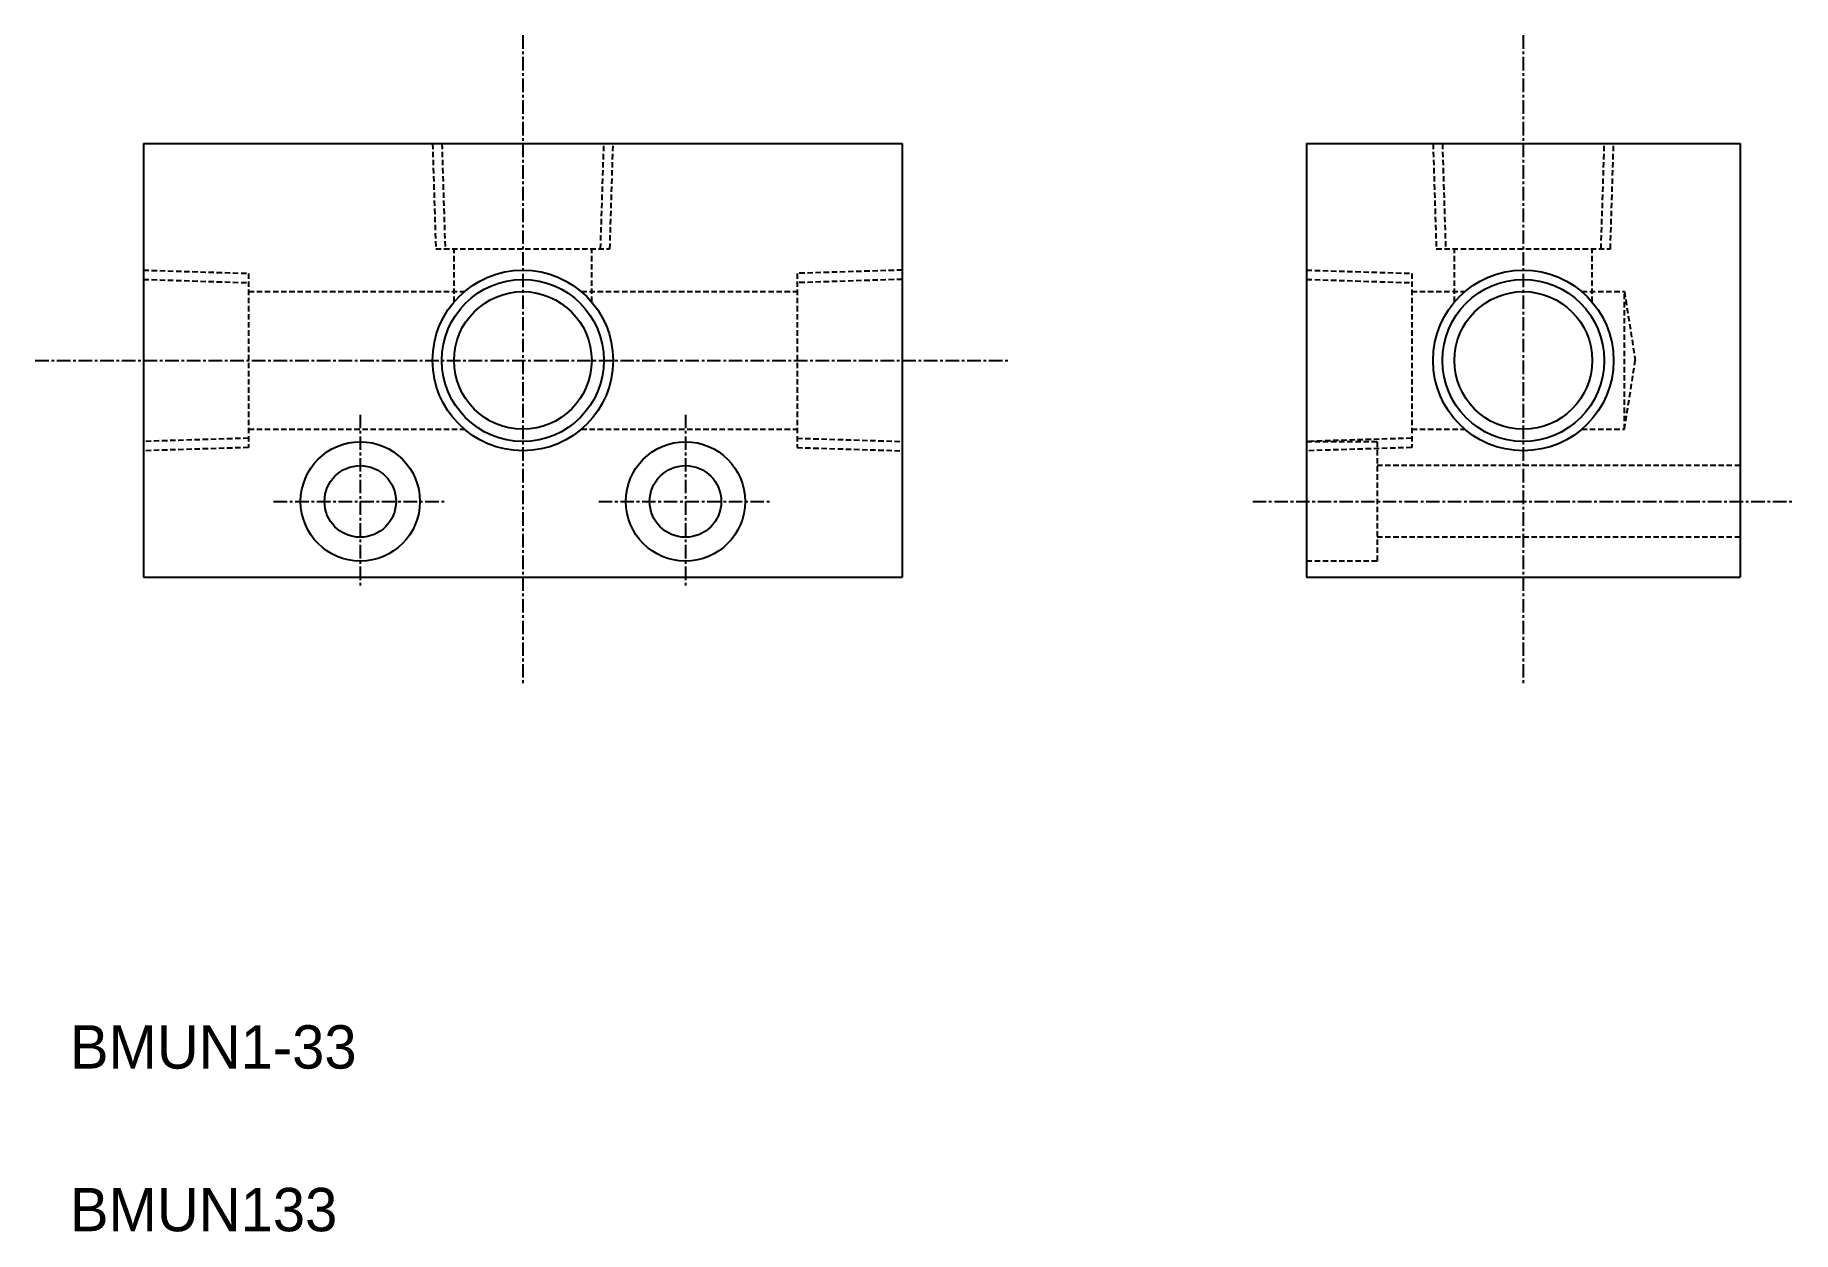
# Model space of a CAD drawing. Extents: x -137 to 25, y 93 to 204.
import ezdxf

# ---------------------------------------------------------------- set-up
doc = ezdxf.new("R2010")
doc.units = 0
doc.linetypes.add('CENTER', pattern=[2, 1.25, -0.25, 0.25, -0.25])
doc.linetypes.add('DASHED', pattern=[0.75, 0.5, -0.25])
doc.layers.get('0').update_dxf_attribs({"linetype": 'CONTINUOUS'})
doc.layers.add('CENTER', color=1, linetype='CENTER')

msp = doc.modelspace()

# ---------------------------------------------------------------- linework, layer by layer
at = {"color": 7, "linetype": 'CONTINUOUS'}
for p, q in [((-127.19, 193.83), (-127.19, 153.83)), ((-127.19, 193.83), (-57.19, 193.83)), ((-57.19, 193.83), (-57.19, 153.83)), ((-19.88, 193.83), (20.12, 193.83)), ((-19.88, 193.83), (-19.88, 153.83)), ((20.12, 193.83), (20.12, 153.83)), ((-127.19, 153.83), (-57.19, 153.83)), ((-19.88, 153.83), (20.12, 153.83))]:
    msp.add_line(p, q, dxfattribs=at)
at = {"color": 3, "linetype": 'DASHED'}
for p, q in [((-100.52, 193.83), (-100.22, 184.13)), ((-99.66, 193.83), (-99.36, 184.13)), ((-85.02, 184.13), (-84.71, 193.83)), ((-84.16, 184.13), (-83.86, 193.83)), ((-8.21, 193.83), (-7.91, 184.13)), ((-7.35, 193.83), (-7.05, 184.13)), ((7.29, 184.13), (7.6, 193.83)), ((8.15, 184.13), (8.45, 193.83)), ((-100.22, 184.13), (-84.16, 184.13)), ((-98.54, 179.22), (-98.54, 184.13)), ((-85.84, 179.22), (-85.84, 184.13)), ((-7.91, 184.13), (8.15, 184.13)), ((-6.23, 179.22), (-6.23, 184.13)), ((6.47, 179.22), (6.47, 184.13)), ((-127.19, 182.16), (-117.49, 181.86)), ((-117.49, 181.86), (-117.49, 165.8)), ((-57.19, 182.16), (-66.89, 181.86)), ((-66.89, 181.86), (-66.89, 165.8)), ((-19.88, 182.16), (-10.18, 181.86)), ((-10.18, 181.86), (-10.18, 165.8)), ((-127.19, 181.31), (-117.49, 181)), ((-117.49, 180.18), (-97.58, 180.18)), ((-86.79, 180.18), (-66.89, 180.18)), ((-57.19, 181.31), (-66.89, 181)), ((-19.88, 181.31), (-10.18, 181)), ((-10.18, 180.18), (-5.27, 180.18)), ((5.51, 180.18), (9.45, 180.18)), ((9.45, 167.48), (9.45, 180.18)), ((9.45, 180.18), (10.45, 173.83)), ((9.45, 167.48), (10.45, 173.83)), ((-117.49, 167.48), (-97.58, 167.48)), ((-86.79, 167.48), (-66.89, 167.48)), ((-10.18, 167.48), (-5.27, 167.48)), ((5.51, 167.48), (9.45, 167.48)), ((-117.49, 166.66), (-127.19, 166.36)), ((-117.49, 165.8), (-127.19, 165.5)), ((-66.89, 166.66), (-57.19, 166.36)), ((-66.89, 165.8), (-57.19, 165.5)), ((-10.18, 166.66), (-19.88, 166.36)), ((-13.38, 166.33), (-19.88, 166.33)), ((-10.18, 165.8), (-19.88, 165.5)), ((-13.38, 166.33), (-13.38, 155.33)), ((20.12, 164.13), (-13.38, 164.13)), ((20.12, 157.53), (-13.38, 157.53)), ((-13.38, 155.33), (-19.88, 155.33))]:
    msp.add_line(p, q, dxfattribs=at)
at = {"color": 3, "linetype": 'CONTINUOUS'}
for centre in [(-92.19, 173.83), (0.12, 173.83)]:
    msp.add_circle(centre, 8.33, dxfattribs=at)
at = {"color": 7, "linetype": 'CONTINUOUS'}
for centre, radius in [((-92.19, 173.83), 7.47), ((-92.19, 173.83), 6.35), ((0.12, 173.83), 7.47), ((0.12, 173.83), 6.35), ((-107.19, 160.83), 5.5), ((-77.19, 160.83), 5.5), ((-107.19, 160.83), 3.3), ((-77.19, 160.83), 3.3)]:
    msp.add_circle(centre, radius, dxfattribs=at)
at = {"layer": 'CENTER', "color": 1, "linetype": 'CENTER'}
for p, q in [((-92.19, 203.83), (-92.19, 143.83)), ((0.12, 203.83), (0.12, 143.83)), ((-137.19, 173.83), (-47.19, 173.83)), ((-107.19, 168.83), (-107.19, 152.83)), ((-77.19, 168.83), (-77.19, 152.83)), ((-115.19, 160.83), (-99.19, 160.83)), ((-85.19, 160.83), (-69.19, 160.83)), ((-24.85, 160.83), (24.99, 160.83))]:
    msp.add_line(p, q, dxfattribs=at)

# ---------------------------------------------------------------- texts
at = {"color": 7, "linetype": 'CONTINUOUS'}
for s, p in [('BMUN1-33', (-133.98, 108.52)), ('BMUN133', (-133.98, 93.52))]:
    msp.add_text(s, height=4, dxfattribs=at).set_placement(p)

doc.saveas('drawing.dxf')
